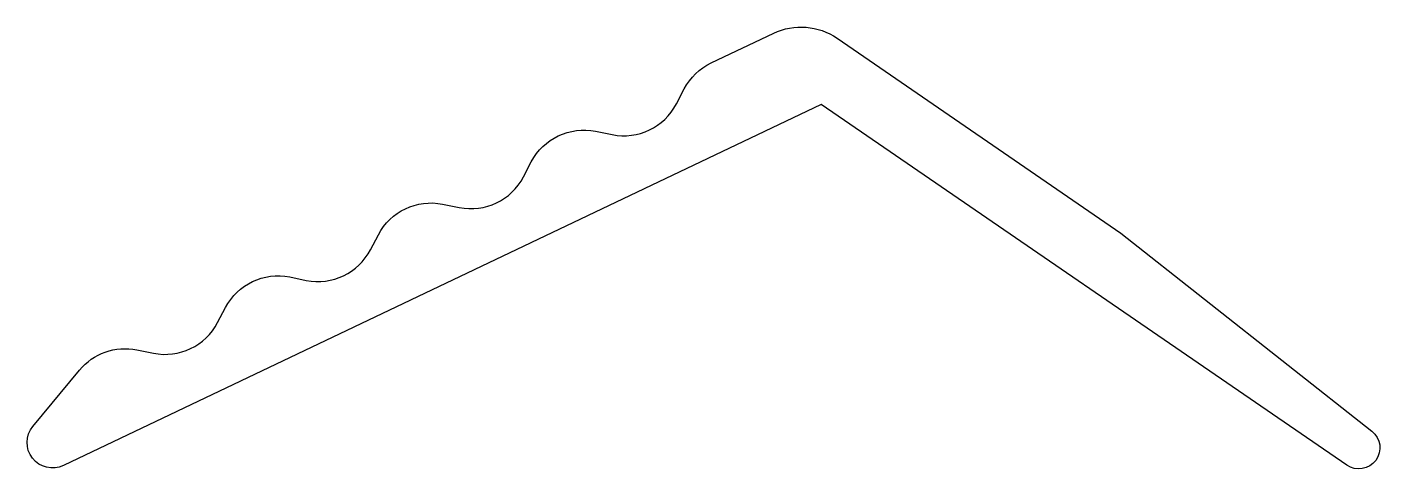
# Model space of a CAD drawing. Extents: x 160.7 to 192.6, y 227 to 237.5.
import ezdxf

# ---------------------------------------------------------------- set-up
doc = ezdxf.new("R2010")
doc.units = 0
doc.layers.add('ANA', color=220, linetype='CONTINUOUS')

msp = doc.modelspace()

# ---------------------------------------------------------------- linework, layer by layer
at = {"layer": 'ANA', "color": 7}
msp.add_lwpolyline([(161.56, 227.126, -0.803295), (160.839, 228.05), (161.938, 229.378, -0.276249), (163.293, 229.858), (163.685, 229.779, 0.333333), (165.201, 230.502), (165.387, 230.857, -0.333333), (166.903, 231.58), (167.295, 231.501, 0.333333), (168.811, 232.224), (168.997, 232.579, -0.333333), (170.513, 233.302), (170.905, 233.223, 0.333333), (172.422, 233.946), (172.607, 234.301, -0.333333), (174.124, 235.024), (174.516, 234.945, 0.333333), (176.032, 235.668), (176.218, 236.023, -0.162278), (176.855, 236.637), (178.33, 237.341, -0.267949), (179.825, 237.223), (186.529, 232.616), (192.453, 227.936, -0.967329), (191.86, 227.132), (179.452, 235.66)], format="xyb", close=True, dxfattribs=at)

doc.saveas('drawing.dxf')
